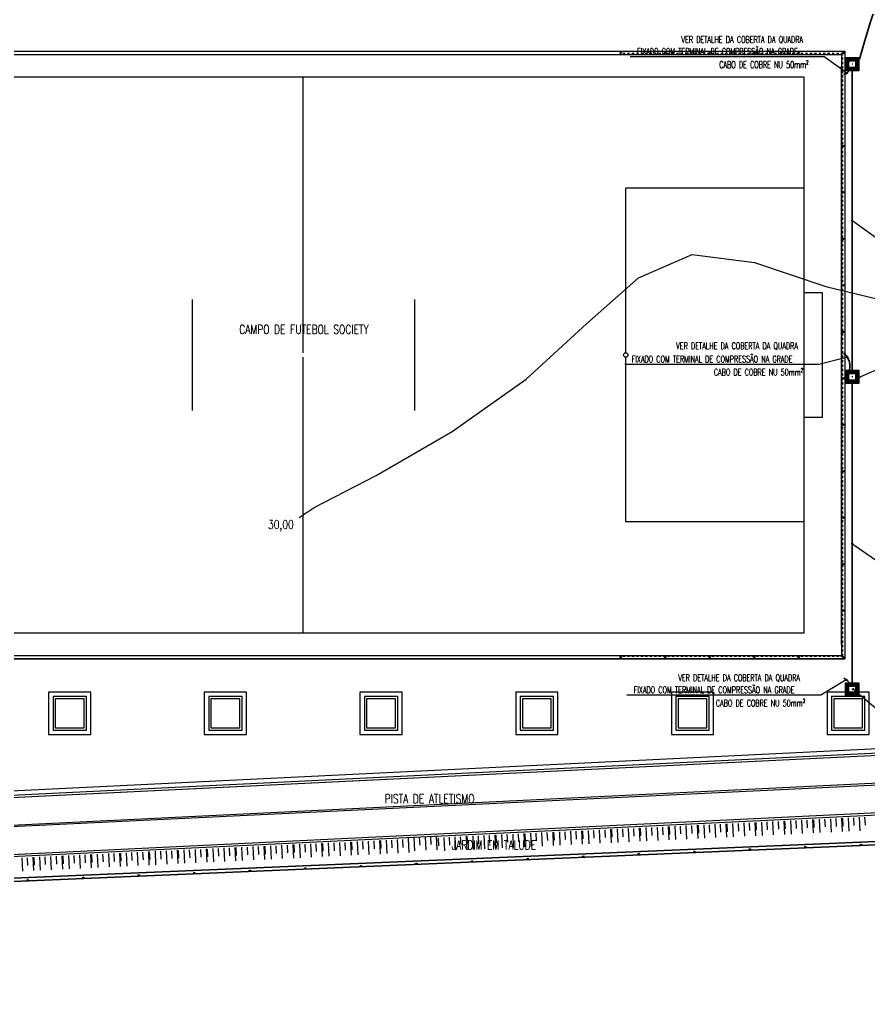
# Model space of a CAD drawing. Header units: inches. Extents: x 462047 to 462370, y 9198028 to 9198209.
# Drawn here: x 462176.77 to 462214.97, y 9198069.49 to 9198113.73 of the extents above; entities that cross this region are included whole.
import ezdxf
from ezdxf import colors
from ezdxf.entities.mleader import LeaderData, LeaderLine
from ezdxf.enums import TextEntityAlignment as Align
from ezdxf.math import Vec2, Vec3

# ---------------------------------------------------------------- set-up
doc = ezdxf.new("R2010")
doc.units = ezdxf.units.IN
doc.header["$MEASUREMENT"] = 0
for name, pattern in [('ARQ-MEPJ_BAS-PJ1-GERAL-R06$0$TT4', [0.1, 0.05, -0.05]), ('CONTINU', [0]), ('CONTINUO', [0]), ('HIDDEN', [9.525, 6.35, -3.175])]:
    doc.linetypes.add(name, pattern=pattern)
for name, color, linetype in [('I-ARQ', 8, 'Continuous'), ('I-CURVANIVEL', 55, 'CONTINU'), ('I-NORMO_ARQ', 8, 'Continuous')]:
    doc.layers.add(name, color=color, linetype=linetype)
for name, color, linetype, lineweight in [('I-CAIXAS', 3, 'Continuous', 30), ('I-ELET_PISO', 5, 'HIDDEN', 35), ('I-LIN_CHAMADA', 9, 'Continuous', 9), ('I-PONTO_ELE', 4, 'Continuous', 30), ('I-TEXTOS', 2, 'Continuous', 25)]:
    doc.layers.add(name, color=color, linetype=linetype, lineweight=lineweight)
doc.styles.add('ROMANS', font='romans.shx', dxfattribs={"width": 0.75, "height": 0.1})
doc.linetypes.add('ATERRAMENTO', pattern='A,0.6,-0.25,["+",Standard,S=0.3,R=0,X=-0.11,Y=-0.15],-0.25', length=1.1)

# ---------------------------------------------------------------- blocks, each defined once
blk = doc.blocks.new('30X30')
at = {"layer": 'I-CAIXAS', "lineweight": 0}
h = blk.add_hatch(dxfattribs=at)
h.set_pattern_fill('STEEL', color=9, scale=0.018, style=0)
h.set_pattern_definition([(45, (-539.57447, 88.759806), (-0.0404111525, 0.0404111525), []), (45, (-539.57447, 88.78838), (-0.0404111525, 0.0404111525), [])])
h.paths.add_polyline_path([(0.3, 0.3), (-0.3, 0.3), (-0.3, -0.3), (0.3, -0.3)])
h.paths.add_polyline_path([(0.15, -0.15), (-0.15, -0.15), (-0.15, 0.15), (0.15, 0.15)], flags=16)
at = {"layer": 'I-CAIXAS'}
for points in [[(-0.3, 0.3), (0.3, 0.3), (0.3, -0.3), (-0.3, -0.3)], [(-0.15, 0.15), (0.15, 0.15), (0.15, -0.15), (-0.15, -0.15)]]:
    blk.add_lwpolyline(points, close=True, dxfattribs=at)
blk = doc.blocks.new('_Dot')
at = {"color": 0, "linetype": 'ByBlock', "lineweight": -2}
blk.add_line((-0.5, 0), (-1, 0), dxfattribs=at)
at = {"color": 0, "linetype": 'ByBlock', "const_width": 0.5}
blk.add_lwpolyline([(-0.25, 0, 1), (0.25, 0, 1)], format="xyb", close=True, dxfattribs=at)
blk = doc.blocks.new('MARACANAÚ')
at = {"layer": 'I-ARQ'}
for p, q in [((543300.35, 9574042.499), (543293.893, 9574194.275)), ((543293.893, 9574194.275), (543300.35, 9574042.499)), ((543300.193, 9574042.67), (543293.749, 9574194.12)), ((543293.749, 9574194.12), (543300.193, 9574042.67)), ((543295.498, 9574064.796), (543290.68, 9574163.373)), ((543295.698, 9574064.806), (543290.88, 9574163.383)), ((543295.799, 9574064.81), (543290.974, 9574163.518)), ((543295.798, 9574064.81), (543290.979, 9574163.417)), ((543297.042, 9574064.968), (543292.224, 9574163.555)), ((543297.595, 9574054.337), (543292.331, 9574163.374)), ((543298.843, 9574054.4), (543293.58, 9574163.425)), ((543298.943, 9574054.404), (543293.68, 9574163.43)), ((543291.56, 9574132.228), (543289.66, 9574132.228)), ((543289.66, 9574132.228), (543289.66, 9574130.328)), ((543291.36, 9574132.028), (543289.86, 9574132.028)), ((543289.86, 9574132.028), (543289.86, 9574130.528)), ((543291.26, 9574131.928), (543289.96, 9574131.928)), ((543289.96, 9574131.928), (543289.96, 9574130.628)), ((543291.26, 9574130.628), (543291.26, 9574131.928)), ((543291.36, 9574130.528), (543291.36, 9574132.028)), ((543291.56, 9574130.328), (543291.56, 9574132.228)), ((543295.279, 9574132.018), (543295.63, 9574132.035)), ((543296.488, 9574131.877), (543296.548, 9574131.88)), ((543296.49, 9574131.827), (543296.488, 9574131.877)), ((543296.548, 9574131.88), (543296.55, 9574131.83)), ((543295.281, 9574131.775), (543295.883, 9574131.804)), ((543295.303, 9574131.519), (543295.654, 9574131.536)), ((543296.55, 9574131.83), (543296.49, 9574131.827)), ((543260.86, 9574082.428), (543260.86, 9574131.128)), ((543260.86, 9574131.128), (543288.16, 9574131.128)), ((543260.86, 9574131.128), (543288.16, 9574131.128)), ((543260.86, 9574082.428), (543260.86, 9574131.128)), ((543261.01, 9574082.578), (543261.01, 9574130.978)), ((543261.01, 9574130.978), (543288.01, 9574130.978)), ((543287.51, 9574130.978), (543261.51, 9574130.978)), ((543288.01, 9574082.578), (543288.01, 9574130.978)), ((543288.16, 9574082.428), (543288.16, 9574131.128)), ((543288.16, 9574131.128), (543288.16, 9574082.428)), ((543295.305, 9574131.276), (543295.907, 9574131.305)), ((543295.32, 9574130.976), (543295.921, 9574131.005)), ((543295.327, 9574131.019), (543295.678, 9574131.036)), ((543289.96, 9574130.628), (543291.26, 9574130.628)), ((543295.342, 9574130.72), (543295.693, 9574130.737)), ((543277.31, 9574130.128), (543271.71, 9574130.128)), ((543271.71, 9574130.128), (543271.71, 9574129.278)), ((543277.31, 9574130.128), (543277.31, 9574129.278)), ((543289.66, 9574130.328), (543291.56, 9574130.328)), ((543289.86, 9574130.528), (543291.36, 9574130.528)), ((543295.344, 9574130.477), (543295.945, 9574130.506)), ((543295.366, 9574130.22), (543295.717, 9574130.237)), ((543295.368, 9574129.977), (543295.969, 9574130.006)), ((543295.382, 9574129.678), (543295.984, 9574129.707)), ((543295.39, 9574129.721), (543295.741, 9574129.738)), ((543262.01, 9574084.278), (543262.01, 9574129.278)), ((543262.01, 9574129.278), (543287.01, 9574129.278)), ((543267.01, 9574129.278), (543267.01, 9574121.278)), ((543282.01, 9574129.278), (543282.01, 9574121.278)), ((543287.01, 9574129.278), (543287.01, 9574084.278)), ((543295.405, 9574129.421), (543295.755, 9574129.438)), ((543295.406, 9574129.178), (543296.008, 9574129.207)), ((543296.594, 9574129.379), (543296.654, 9574129.382)), ((543296.596, 9574129.329), (543296.594, 9574129.379)), ((543296.656, 9574129.332), (543296.596, 9574129.329)), ((543296.654, 9574129.382), (543296.656, 9574129.332)), ((543295.429, 9574128.922), (543295.779, 9574128.939)), ((543295.431, 9574128.679), (543296.032, 9574128.708)), ((543295.445, 9574128.379), (543296.047, 9574128.408)), ((543295.453, 9574128.422), (543295.804, 9574128.439)), ((543295.467, 9574128.123), (543295.818, 9574128.14)), ((543295.469, 9574127.88), (543296.071, 9574127.909)), ((543295.491, 9574127.623), (543295.842, 9574127.64)), ((543295.493, 9574127.38), (543296.095, 9574127.409)), ((543295.508, 9574127.081), (543296.109, 9574127.11)), ((543295.516, 9574127.124), (543295.866, 9574127.141)), ((543295.53, 9574126.824), (543295.881, 9574126.841)), ((543295.532, 9574126.581), (543296.133, 9574126.61)), ((543296.7, 9574126.882), (543296.76, 9574126.884)), ((543296.702, 9574126.832), (543296.7, 9574126.882)), ((543296.762, 9574126.834), (543296.702, 9574126.832)), ((543296.76, 9574126.884), (543296.762, 9574126.834)), ((543295.554, 9574126.325), (543295.905, 9574126.342)), ((543295.556, 9574126.082), (543296.157, 9574126.111)), ((543295.57, 9574125.782), (543296.172, 9574125.811)), ((543295.578, 9574125.826), (543295.929, 9574125.842)), ((543291.56, 9574125.228), (543289.66, 9574125.228)), ((543289.66, 9574125.228), (543289.66, 9574123.328)), ((543291.56, 9574123.328), (543291.56, 9574125.228)), ((543295.593, 9574125.526), (543295.943, 9574125.543)), ((543295.594, 9574125.283), (543296.196, 9574125.312)), ((543291.36, 9574125.028), (543289.86, 9574125.028)), ((543289.86, 9574125.028), (543289.86, 9574123.528)), ((543291.26, 9574124.928), (543289.96, 9574124.928)), ((543289.96, 9574124.928), (543289.96, 9574123.628)), ((543291.26, 9574123.628), (543291.26, 9574124.928)), ((543291.36, 9574123.528), (543291.36, 9574125.028)), ((543295.617, 9574125.026), (543295.967, 9574125.043)), ((543295.619, 9574124.783), (543296.22, 9574124.812)), ((543295.633, 9574124.484), (543296.235, 9574124.513)), ((543295.641, 9574124.527), (543295.992, 9574124.544)), ((543296.807, 9574124.384), (543296.867, 9574124.387)), ((543296.809, 9574124.334), (543296.807, 9574124.384)), ((543296.867, 9574124.387), (543296.869, 9574124.337)), ((543295.655, 9574124.227), (543296.006, 9574124.244)), ((543295.657, 9574123.984), (543296.259, 9574124.013)), ((543296.869, 9574124.337), (543296.809, 9574124.334)), ((543289.86, 9574123.528), (543291.36, 9574123.528)), ((543289.96, 9574123.628), (543291.26, 9574123.628)), ((543295.679, 9574123.728), (543296.03, 9574123.745)), ((543295.681, 9574123.485), (543296.283, 9574123.514)), ((543289.66, 9574123.328), (543291.56, 9574123.328)), ((543295.696, 9574123.185), (543296.297, 9574123.214)), ((543295.704, 9574123.229), (543296.054, 9574123.245)), ((543295.718, 9574122.929), (543296.069, 9574122.946)), ((543295.72, 9574122.686), (543296.321, 9574122.715)), ((543295.742, 9574122.429), (543296.093, 9574122.446)), ((543295.744, 9574122.186), (543296.346, 9574122.215)), ((543295.758, 9574121.887), (543296.36, 9574121.916)), ((543295.766, 9574121.93), (543296.117, 9574121.947)), ((543296.913, 9574121.886), (543296.973, 9574121.889)), ((543296.915, 9574121.836), (543296.913, 9574121.886)), ((543296.975, 9574121.839), (543296.915, 9574121.836)), ((543296.973, 9574121.889), (543296.975, 9574121.839)), ((543274.41, 9574121.278), (543267.01, 9574121.278)), ((543282.01, 9574121.278), (543274.61, 9574121.278)), ((543295.781, 9574121.63), (543296.131, 9574121.647)), ((543295.783, 9574121.387), (543296.384, 9574121.416)), ((543295.805, 9574121.131), (543296.156, 9574121.148)), ((543295.807, 9574120.888), (543296.408, 9574120.917)), ((543295.821, 9574120.588), (543296.423, 9574120.617)), ((543295.829, 9574120.632), (543296.18, 9574120.648)), ((543295.843, 9574120.332), (543296.194, 9574120.349)), ((543295.845, 9574120.089), (543296.447, 9574120.118)), ((543295.867, 9574119.832), (543296.218, 9574119.849)), ((543295.869, 9574119.589), (543296.471, 9574119.618)), ((543295.884, 9574119.29), (543296.485, 9574119.319)), ((543295.892, 9574119.333), (543296.242, 9574119.35)), ((543295.906, 9574119.033), (543296.257, 9574119.05)), ((543297.019, 9574119.388), (543297.079, 9574119.391)), ((543297.021, 9574119.339), (543297.019, 9574119.388)), ((543297.081, 9574119.341), (543297.021, 9574119.339)), ((543297.079, 9574119.391), (543297.081, 9574119.341)), ((543295.908, 9574118.79), (543296.509, 9574118.819)), ((543291.56, 9574118.228), (543289.66, 9574118.228)), ((543289.66, 9574118.228), (543289.66, 9574116.328)), ((543291.56, 9574116.328), (543291.56, 9574118.228)), ((543295.93, 9574118.534), (543296.281, 9574118.551)), ((543295.932, 9574118.291), (543296.534, 9574118.32)), ((543291.36, 9574118.028), (543289.86, 9574118.028)), ((543289.86, 9574118.028), (543289.86, 9574116.528)), ((543291.26, 9574117.928), (543289.96, 9574117.928)), ((543289.96, 9574117.928), (543289.96, 9574116.628)), ((543291.26, 9574116.628), (543291.26, 9574117.928)), ((543291.36, 9574116.528), (543291.36, 9574118.028)), ((543295.946, 9574117.991), (543296.548, 9574118.02)), ((543295.954, 9574118.035), (543296.305, 9574118.052)), ((543295.969, 9574117.735), (543296.319, 9574117.752)), ((543295.971, 9574117.492), (543296.572, 9574117.521)), ((543295.993, 9574117.236), (543296.344, 9574117.252)), ((543295.995, 9574116.992), (543296.596, 9574117.021)), ((543297.125, 9574116.891), (543297.185, 9574116.893)), ((543297.127, 9574116.841), (543297.125, 9574116.891)), ((543297.187, 9574116.843), (543297.127, 9574116.841)), ((543297.185, 9574116.893), (543297.187, 9574116.843)), ((543289.86, 9574116.528), (543291.36, 9574116.528)), ((543289.96, 9574116.628), (543291.26, 9574116.628)), ((543296.009, 9574116.693), (543296.611, 9574116.722)), ((543296.017, 9574116.736), (543296.368, 9574116.753)), ((543296.031, 9574116.436), (543296.382, 9574116.453)), ((543289.66, 9574116.328), (543291.56, 9574116.328)), ((543296.033, 9574116.193), (543296.635, 9574116.222)), ((543296.056, 9574115.937), (543296.406, 9574115.954)), ((543296.057, 9574115.694), (543296.659, 9574115.723)), ((543296.072, 9574115.394), (543296.673, 9574115.423)), ((543296.08, 9574115.438), (543296.43, 9574115.455)), ((543296.094, 9574115.138), (543296.445, 9574115.155)), ((543296.096, 9574114.895), (543296.697, 9574114.924)), ((543296.118, 9574114.639), (543296.469, 9574114.655)), ((543296.12, 9574114.395), (543296.722, 9574114.424)), ((543297.232, 9574114.393), (543297.292, 9574114.396)), ((543297.234, 9574114.343), (543297.232, 9574114.393)), ((543297.294, 9574114.346), (543297.234, 9574114.343)), ((543297.292, 9574114.396), (543297.294, 9574114.346)), ((543296.134, 9574114.096), (543296.736, 9574114.125)), ((543296.142, 9574114.139), (543296.493, 9574114.156)), ((543296.157, 9574113.839), (543296.507, 9574113.856)), ((543296.159, 9574113.596), (543296.76, 9574113.625)), ((543296.181, 9574113.34), (543296.532, 9574113.357)), ((543296.183, 9574113.097), (543296.784, 9574113.126)), ((543296.205, 9574112.841), (543296.556, 9574112.858)), ((543296.134, 9574112.752), (543296.736, 9574112.781)), ((543296.157, 9574112.495), (543296.507, 9574112.512)), ((543296.159, 9574112.252), (543296.76, 9574112.281)), ((543296.181, 9574111.996), (543296.532, 9574112.013)), ((543272.01, 9574111.778), (543277.01, 9574111.778)), ((543296.183, 9574111.753), (543296.784, 9574111.782)), ((543296.205, 9574111.497), (543296.556, 9574111.514)), ((543296.26, 9574111.499), (543296.861, 9574111.528)), ((543297.338, 9574111.895), (543297.398, 9574111.898)), ((543297.34, 9574111.845), (543297.338, 9574111.895)), ((543297.4, 9574111.848), (543297.34, 9574111.845)), ((543297.398, 9574111.898), (543297.4, 9574111.848)), ((543291.56, 9574111.228), (543289.66, 9574111.228)), ((543289.66, 9574111.228), (543289.66, 9574109.328)), ((543291.56, 9574109.328), (543291.56, 9574111.228)), ((543296.282, 9574111.242), (543296.633, 9574111.259)), ((543291.36, 9574111.028), (543289.86, 9574111.028)), ((543289.86, 9574111.028), (543289.86, 9574109.528)), ((543291.26, 9574110.928), (543289.96, 9574110.928)), ((543289.96, 9574110.928), (543289.96, 9574109.628)), ((543291.26, 9574109.628), (543291.26, 9574110.928)), ((543291.36, 9574109.528), (543291.36, 9574111.028)), ((543296.284, 9574110.999), (543296.886, 9574111.028)), ((543296.306, 9574110.743), (543296.657, 9574110.76)), ((543296.308, 9574110.5), (543296.91, 9574110.529)), ((543296.323, 9574110.2), (543296.924, 9574110.229)), ((543296.33, 9574110.244), (543296.681, 9574110.261)), ((543296.345, 9574109.944), (543296.696, 9574109.961)), ((543289.66, 9574109.328), (543291.56, 9574109.328)), ((543289.86, 9574109.528), (543291.36, 9574109.528)), ((543289.96, 9574109.628), (543291.26, 9574109.628)), ((543296.347, 9574109.701), (543296.948, 9574109.73)), ((543296.369, 9574109.445), (543296.72, 9574109.462)), ((543297.444, 9574109.398), (543297.504, 9574109.4)), ((543297.446, 9574109.348), (543297.444, 9574109.398)), ((543297.506, 9574109.35), (543297.446, 9574109.348)), ((543297.504, 9574109.4), (543297.506, 9574109.35)), ((543296.371, 9574109.201), (543296.972, 9574109.23)), ((543296.385, 9574108.902), (543296.987, 9574108.931)), ((543296.393, 9574108.945), (543296.744, 9574108.962)), ((543296.407, 9574108.646), (543296.758, 9574108.662)), ((543296.409, 9574108.402), (543297.011, 9574108.431)), ((543296.432, 9574108.146), (543296.782, 9574108.163)), ((543296.433, 9574107.903), (543297.035, 9574107.932)), ((543296.448, 9574107.603), (543297.049, 9574107.632)), ((543296.456, 9574107.647), (543296.806, 9574107.664)), ((543296.47, 9574107.347), (543296.821, 9574107.364)), ((543296.472, 9574107.104), (543297.074, 9574107.133)), ((543274.41, 9574106.778), (543262.01, 9574106.778)), ((543287.01, 9574106.778), (543274.61, 9574106.778)), ((543296.494, 9574106.848), (543296.845, 9574106.865)), ((543297.55, 9574106.9), (543297.61, 9574106.902)), ((543297.553, 9574106.85), (543297.55, 9574106.9)), ((543297.613, 9574106.852), (543297.553, 9574106.85)), ((543297.61, 9574106.902), (543297.613, 9574106.852)), ((543296.496, 9574106.604), (543297.098, 9574106.633)), ((543296.511, 9574106.305), (543297.112, 9574106.334)), ((543296.518, 9574106.348), (543296.869, 9574106.365)), ((543296.533, 9574106.049), (543296.884, 9574106.065)), ((543296.535, 9574105.805), (543297.136, 9574105.834)), ((543296.557, 9574105.549), (543296.908, 9574105.566)), ((543296.559, 9574105.306), (543297.16, 9574105.335)), ((543296.573, 9574105.006), (543297.175, 9574105.035)), ((543296.581, 9574105.05), (543296.932, 9574105.067)), ((543296.596, 9574104.75), (543296.946, 9574104.767)), ((543296.597, 9574104.507), (543297.199, 9574104.536)), ((543291.56, 9574104.228), (543289.66, 9574104.228)), ((543289.66, 9574104.228), (543289.66, 9574102.328)), ((543291.36, 9574104.028), (543289.86, 9574104.028)), ((543289.86, 9574104.028), (543289.86, 9574102.528)), ((543291.36, 9574102.528), (543291.36, 9574104.028)), ((543291.56, 9574102.328), (543291.56, 9574104.228)), ((543296.62, 9574104.251), (543296.97, 9574104.268)), ((543296.621, 9574104.007), (543297.223, 9574104.037)), ((543297.657, 9574104.402), (543297.717, 9574104.405)), ((543297.659, 9574104.352), (543297.657, 9574104.402)), ((543297.719, 9574104.355), (543297.659, 9574104.352)), ((543297.717, 9574104.405), (543297.719, 9574104.355)), ((543291.26, 9574103.928), (543289.96, 9574103.928)), ((543289.96, 9574103.928), (543289.96, 9574102.628)), ((543291.26, 9574102.628), (543291.26, 9574103.928)), ((543296.636, 9574103.708), (543297.237, 9574103.737)), ((543296.644, 9574103.751), (543296.994, 9574103.768)), ((543296.658, 9574103.452), (543297.009, 9574103.468)), ((543296.66, 9574103.208), (543297.262, 9574103.237)), ((543296.682, 9574102.952), (543297.033, 9574102.969)), ((543296.684, 9574102.709), (543297.286, 9574102.738)), ((543289.66, 9574102.328), (543291.56, 9574102.328)), ((543289.86, 9574102.528), (543291.36, 9574102.528)), ((543289.96, 9574102.628), (543291.26, 9574102.628)), ((543296.699, 9574102.409), (543297.3, 9574102.438)), ((543296.706, 9574102.453), (543297.057, 9574102.47)), ((543272.01, 9574101.778), (543277.01, 9574101.778)), ((543296.721, 9574102.153), (543297.072, 9574102.17)), ((543296.723, 9574101.91), (543297.324, 9574101.939)), ((543297.763, 9574101.904), (543297.823, 9574101.907)), ((543297.765, 9574101.854), (543297.763, 9574101.904)), ((543297.825, 9574101.857), (543297.765, 9574101.854)), ((543297.823, 9574101.907), (543297.825, 9574101.857)), ((543296.745, 9574101.654), (543297.096, 9574101.671)), ((543296.747, 9574101.41), (543297.348, 9574101.44)), ((543296.761, 9574101.111), (543297.363, 9574101.14)), ((543296.769, 9574101.154), (543297.12, 9574101.171)), ((543296.784, 9574100.855), (543297.134, 9574100.872)), ((543296.785, 9574100.611), (543297.387, 9574100.64)), ((543296.808, 9574100.355), (543297.158, 9574100.372)), ((543296.809, 9574100.112), (543297.411, 9574100.141)), ((543296.824, 9574099.812), (543297.426, 9574099.841)), ((543296.832, 9574099.856), (543297.182, 9574099.873)), ((543296.846, 9574099.556), (543297.197, 9574099.573)), ((543296.848, 9574099.313), (543297.45, 9574099.342)), ((543297.869, 9574099.407), (543297.929, 9574099.409)), ((543297.871, 9574099.357), (543297.869, 9574099.407)), ((543297.931, 9574099.359), (543297.871, 9574099.357)), ((543297.929, 9574099.409), (543297.931, 9574099.359)), ((543296.87, 9574099.057), (543297.221, 9574099.074)), ((543296.872, 9574098.814), (543297.474, 9574098.843)), ((543296.887, 9574098.514), (543297.488, 9574098.543)), ((543296.894, 9574098.557), (543297.245, 9574098.574)), ((543296.909, 9574098.258), (543297.26, 9574098.275)), ((543296.911, 9574098.014), (543297.512, 9574098.043)), ((543296.933, 9574097.758), (543297.284, 9574097.775)), ((543296.935, 9574097.515), (543297.536, 9574097.544)), ((543291.56, 9574097.228), (543289.66, 9574097.228)), ((543289.66, 9574097.228), (543289.66, 9574095.328)), ((543291.36, 9574097.028), (543289.86, 9574097.028)), ((543289.86, 9574097.028), (543289.86, 9574095.528)), ((543291.26, 9574096.928), (543289.96, 9574096.928)), ((543289.96, 9574096.928), (543289.96, 9574095.628)), ((543291.26, 9574095.628), (543291.26, 9574096.928)), ((543291.36, 9574095.528), (543291.36, 9574097.028)), ((543291.56, 9574095.328), (543291.56, 9574097.228)), ((543296.949, 9574097.215), (543297.551, 9574097.244)), ((543296.957, 9574097.259), (543297.308, 9574097.276)), ((543296.972, 9574096.959), (543297.322, 9574096.976)), ((543297.976, 9574096.909), (543298.035, 9574096.911)), ((543297.978, 9574096.859), (543297.976, 9574096.909)), ((543298.035, 9574096.911), (543298.038, 9574096.861)), ((543296.973, 9574096.716), (543297.575, 9574096.745)), ((543296.996, 9574096.46), (543297.346, 9574096.477)), ((543298.038, 9574096.861), (543297.978, 9574096.859)), ((543296.998, 9574096.217), (543297.599, 9574096.246)), ((543289.96, 9574095.628), (543291.26, 9574095.628)), ((543297.012, 9574095.917), (543297.614, 9574095.946)), ((543297.02, 9574095.96), (543297.371, 9574095.977)), ((543297.034, 9574095.661), (543297.385, 9574095.678)), ((543289.66, 9574095.328), (543291.56, 9574095.328)), ((543289.86, 9574095.528), (543291.36, 9574095.528)), ((543297.036, 9574095.417), (543297.638, 9574095.447)), ((543297.058, 9574095.161), (543297.409, 9574095.178)), ((543297.06, 9574094.918), (543297.662, 9574094.947)), ((543297.075, 9574094.618), (543297.676, 9574094.647)), ((543297.082, 9574094.662), (543297.433, 9574094.679)), ((543297.097, 9574094.362), (543297.448, 9574094.379)), ((543298.082, 9574094.411), (543298.142, 9574094.414)), ((543298.084, 9574094.361), (543298.082, 9574094.411)), ((543298.144, 9574094.364), (543298.084, 9574094.361)), ((543298.142, 9574094.414), (543298.144, 9574094.364)), ((543297.099, 9574094.119), (543297.7, 9574094.148))]:
    blk.add_line(p, q, dxfattribs=at)
at = {"layer": 'I-ARQ', "linetype": 'ARQ-MEPJ_BAS-PJ1-GERAL-R06$0$TT4'}
for p, q in [((543260.935, 9574131.022), (543288.085, 9574131.022)), ((543260.966, 9574131.053), (543260.966, 9574121.053)), ((543288.053, 9574131.053), (543288.053, 9574121.053))]:
    blk.add_line(p, q, dxfattribs=at)
at = {"layer": 'I-ARQ'}
for centre, radius in [((543260.935, 9574131.053), 0.0312), ((543260.935, 9574131.053), 0.0312), ((543265.112, 9574131.053), 0.0312), ((543267.2, 9574131.053), 0.0312), ((543269.289, 9574131.053), 0.0312), ((543271.377, 9574131.053), 0.0312), ((543273.465, 9574131.053), 0.0312), ((543275.554, 9574131.053), 0.0312), ((543277.642, 9574131.053), 0.0312), ((543279.731, 9574131.053), 0.0312), ((543281.819, 9574131.053), 0.0312), ((543283.908, 9574131.053), 0.0312), ((543285.996, 9574131.053), 0.0312), ((543288.085, 9574131.053), 0.0312), ((543260.935, 9574129.053), 0.0312), ((543288.085, 9574129.053), 0.0312), ((543260.935, 9574127.053), 0.0312), ((543288.085, 9574127.053), 0.0312), ((543260.935, 9574125.053), 0.0312), ((543288.085, 9574125.053), 0.0312), ((543260.935, 9574123.053), 0.0312), ((543288.085, 9574123.053), 0.0312), ((543274.51, 9574121.278), 0.1), ((543260.935, 9574121.053), 0.0312), ((543288.085, 9574121.053), 0.0312)]:
    blk.add_circle(centre, radius, dxfattribs=at)
at = {"layer": 'I-NORMO_ARQ', "style": 'ROMANS', "width": 0.75}
for s, p in [('JARDIM EM TALUDE', (543296.525, 9574115.347)), ('PISTA DE ATLETISMO', (543294.448, 9574112.456)), ('CAMPO DE FUTEBOL SOCIETY', (543273.36, 9574106.809))]:
    blk.add_text(s, height=0.4, rotation=90, dxfattribs=at).set_placement(p, align=Align.MIDDLE_CENTER)

msp = doc.modelspace()

# ---------------------------------------------------------------- linework, layer by layer
at = {"layer": 'I-CURVANIVEL', "linetype": 'CONTINUO', "elevation": 30, "flags": 128}
msp.add_lwpolyline([(462189.333, 9198091.36), (462190.002, 9198091.811), (462192.791, 9198093.254), (462196.21, 9198095.226), (462199.539, 9198097.572), (462202.253, 9198100.059), (462204.594, 9198102.138), (462206.998, 9198103.18), (462209.81, 9198102.82), (462213.013, 9198101.745), (462216.496, 9198100.906), (462220.201, 9198101.037), (462224.265, 9198102.015), (462228.877, 9198103.502), (462234.021, 9198105.277), (462238.871, 9198107.588), (462242.397, 9198110.801), (462243.886, 9198115.075), (462243.887, 9198119.738), (462243.266, 9198123.913), (462242.768, 9198126.932), (462242.646, 9198128.96), (462243.031, 9198130.376), (462243.982, 9198131.482), (462245.255, 9198132.294), (462246.533, 9198132.752), (462247.567, 9198132.822), (462248.381, 9198132.576), (462249.068, 9198132.113), (462249.687, 9198131.411), (462250.175, 9198129.982), (462250.437, 9198127.22), (462250.416, 9198122.837), (462250.216, 9198117.822), (462249.981, 9198113.483), (462249.848, 9198110.724), (462249.923, 9198108.835), (462250.305, 9198106.699), (462251.106, 9198103.573), (462252.492, 9198100.186), (462254.642, 9198097.641), (462257.65, 9198096.673), (462261.269, 9198096.563), (462265.17, 9198096.227), (462269.012, 9198094.837), (462272.407, 9198092.581), (462274.961, 9198089.903), (462276.444, 9198087.147), (462277.298, 9198084.251), (462278.135, 9198081.057), (462279.394, 9198077.532), (462280.835, 9198074.154), (462282.047, 9198071.532), (462282.722, 9198070.094), (462282.971, 9198069.564), (462283.007, 9198069.489)], dxfattribs=at)
at = {"layer": 'I-ELET_PISO'}
for p, q in [((462213.823, 9198111.279), (462213.87, 9198111.302)), ((462213.823, 9198111.279), (462213.877, 9198111.263)), ((462213.823, 9198098.749), (462213.857, 9198098.687)), ((462213.823, 9198098.748), (462213.888, 9198098.721)), ((462213.823, 9198084.129), (462213.857, 9198084.101)), ((462213.823, 9198084.129), (462213.867, 9198084.129))]:
    msp.add_line(p, q, dxfattribs=at)
at = {"layer": 'I-ELET_PISO', "linetype": 'ATERRAMENTO', "ltscale": 4}
for p, q in [((462214.196, 9198097.98), (462214.202, 9198111.431)), ((462214.193, 9198083.94), (462214.196, 9198097.38))]:
    msp.add_line(p, q, dxfattribs=at)
msp.add_arc((462253.951, 9198101.328), 40.832, 125.9695, 164.9094, dxfattribs=at)
at = {"layer": 'I-ELET_PISO'}
for centre, radius, start, end in [((462213.832, 9198111.487), 0.208, 267.5286, 344.4683), ((462213.33, 9198098.166), 0.764, 345.9196, 49.7494), ((462213.709, 9198083.762), 0.384, 27.5989, 72.6715)]:
    msp.add_arc(centre, radius, start, end, dxfattribs=at)
at = {"layer": 'I-PONTO_ELE'}
for points in [[(462214.183, 9198111.766), (462214.24, 9198111.766), (462214.183, 9198111.709), (462214.24, 9198111.709)], [(462214.176, 9198097.716), (462214.234, 9198097.716), (462214.176, 9198097.658), (462214.234, 9198097.658)], [(462214.174, 9198083.676), (462214.231, 9198083.676), (462214.174, 9198083.618), (462214.231, 9198083.618)]]:
    msp.add_solid(points, dxfattribs=at)

# ---------------------------------------------------------------- block references
at = {"layer": 'I-ARQ', "rotation": 270}
msp.add_blockref('MARACANAÚ', (-9111917.26, 9741373.173), dxfattribs=at)
at = {"layer": 'I-CAIXAS', "rotation": 90}
for p in [(462214.202, 9198111.731), (462214.196, 9198097.68), (462214.193, 9198083.64)]:
    msp.add_blockref('30X30', p, dxfattribs=at)

# ---------------------------------------------------------------- texts
at = {"layer": 'I-CURVANIVEL', "linetype": 'CONTINUO', "style": 'ROMANS', "width": 0.75}
msp.add_text('30,00', height=0.4, dxfattribs=at).set_placement((462188.513, 9198091.048), align=Align.MIDDLE_CENTER)
at = {"layer": 'I-TEXTOS', "color": 2, "style": 'ROMANS', "width": 0.7}
for s, p in [('VER DETALHE DA COBERTA DA QUADRA', (462206.52, 9198112.689)), ('FIXADO COM TERMINAL DE COMPRESSÃO NA GRADE', (462204.526, 9198112.151)), ('CABO DE COBRE NU 50mm²', (462208.222, 9198111.56)), ('VER DETALHE DA COBERTA DA QUADRA', (462206.285, 9198098.922)), ('FIXADO COM TERMINAL DE COMPRESSÃO NA GRADE', (462204.285, 9198098.331)), ('CABO DE COBRE NU 50mm²', (462207.98, 9198097.74)), ('VER DETALHE DA COBERTA DA QUADRA', (462206.38, 9198084.014)), ('FIXADO COM TERMINAL DE COMPRESSÃO NA GRADE', (462204.375, 9198083.465)), ('CABO DE COBRE NU 50mm²', (462208.071, 9198082.874))]:
    msp.add_text(s, height=0.3, dxfattribs=at).set_placement(p)

# ---------------------------------------------------------------- leaders
at = {"layer": 'I-LIN_CHAMADA'}
ml = msp.add_multileader_mtext('Standard', dxfattribs=at)
ml.set_content('', color=256)
ml.set_leader_properties()
ml.set_arrow_properties(name='DOT')
ml.build(insert=Vec2(0, 0))
ml.multileader.update_dxf_attribs({"arrow_head_size": 0.1})
ctx = ml.context
ctx.base_point, ctx.arrow_head_size, ctx.plane_origin = Vec3(462200.223, 9198112.064), 0.1, Vec3(462213.399, 9198111.673)
ctx.text_align_type = 2
notes = []
notes.append((ctx, [(0, (1, 1, 0), (462212.933, 9198112.064), (-1, 0), 8.71, [(0, [(462213.959, 9198111.33)], 0, [])])]))
ctx.mtext.insert, ctx.mtext.alignment, ctx.mtext.flow_direction = Vec3(462202.223, 9198114.064), 3, 5
ml = msp.add_multileader_mtext('Standard', dxfattribs=at)
ml.set_content('', color=256)
ml.set_leader_properties()
ml.set_arrow_properties(name='DOT')
ml.build(insert=Vec2(0, 0))
ml.multileader.update_dxf_attribs({"arrow_head_size": 0.1})
ctx = ml.context
ctx.base_point, ctx.arrow_head_size, ctx.plane_origin = Vec3(462218.715, 9198103.959), 0.1, Vec3(462214.199, 9198104.706)
notes.append((ctx, [(0, (1, 1, 0), (462215.248, 9198103.959), (1, 0), 3.467, [(0, [(462214.199, 9198104.706)], 0, [])])]))
ctx.mtext.insert, ctx.mtext.flow_direction = Vec3(462220.715, 9198105.959), 5
ml = msp.add_multileader_mtext('Standard', dxfattribs=at)
ml.set_content('', color=256)
ml.set_leader_properties()
ml.set_arrow_properties(name='DOT')
ml.build(insert=Vec2(0, 0))
ml.multileader.update_dxf_attribs({"arrow_head_size": 0.1})
ctx = ml.context
ctx.base_point, ctx.arrow_head_size, ctx.plane_origin = Vec3(462199.982, 9198098.244), 0.1, Vec3(462213.157, 9198097.853)
ctx.text_align_type = 2
notes.append((ctx, [(0, (1, 1, 0), (462212.692, 9198098.244), (-1, 0), 8.71, [(0, [(462213.984, 9198098.562)], 0, [])])]))
ctx.mtext.insert, ctx.mtext.alignment, ctx.mtext.flow_direction = Vec3(462201.982, 9198100.244), 3, 5
ml = msp.add_multileader_mtext('Standard', dxfattribs=at)
ml.set_content('', color=256)
ml.set_leader_properties()
ml.set_arrow_properties(name='DOT')
ml.build(insert=Vec2(0, 0))
ml.multileader.update_dxf_attribs({"arrow_head_size": 0.1})
ctx = ml.context
ctx.base_point, ctx.arrow_head_size, ctx.plane_origin = Vec3(462220.085, 9198097.976), 0.1, Vec3(462214.489, 9198097.658)
notes.append((ctx, [(0, (1, 1, 0), (462215.25, 9198097.976), (1, 0), 4.835, [(0, [(462214.497, 9198097.655)], 0, [])])]))
ctx.mtext.insert, ctx.mtext.flow_direction = Vec3(462222.085, 9198099.976), 5
ml = msp.add_multileader_mtext('Standard', dxfattribs=at)
ml.set_content('', color=256)
ml.set_leader_properties()
ml.set_arrow_properties(name='DOT')
ml.build(insert=Vec2(0, 0))
ml.multileader.update_dxf_attribs({"arrow_head_size": 0.1})
ctx = ml.context
ctx.base_point, ctx.arrow_head_size, ctx.plane_origin = Vec3(462218.714, 9198089.453), 0.1, Vec3(462214.198, 9198090.199)
notes.append((ctx, [(0, (1, 1, 0), (462215.247, 9198089.453), (1, 0), 3.467, [(0, [(462214.198, 9198090.199)], 0, [])])]))
ctx.mtext.insert, ctx.mtext.flow_direction = Vec3(462220.714, 9198091.453), 5
ml = msp.add_multileader_mtext('Standard', dxfattribs=at)
ml.set_content('', color=256)
ml.set_leader_properties()
ml.set_arrow_properties(name='DOT')
ml.build(insert=Vec2(0, 0))
ml.multileader.update_dxf_attribs({"arrow_head_size": 0.1})
ctx = ml.context
ctx.base_point, ctx.arrow_head_size, ctx.plane_origin = Vec3(462200.072, 9198083.378), 0.1, Vec3(462213.248, 9198082.987)
ctx.text_align_type = 2
notes.append((ctx, [(0, (1, 1, 0), (462212.782, 9198083.378), (-1, 0), 8.71, [(0, [(462213.94, 9198084.069)], 0, [])])]))
ctx.mtext.insert, ctx.mtext.alignment, ctx.mtext.flow_direction = Vec3(462202.072, 9198085.378), 3, 5
ml = msp.add_multileader_mtext('Standard', dxfattribs=at)
ml.set_content('', color=256)
ml.set_leader_properties()
ml.set_arrow_properties(name='DOT')
ml.build(insert=Vec2(0, 0))
ml.multileader.update_dxf_attribs({"arrow_head_size": 0.1})
ctx = ml.context
ctx.base_point, ctx.arrow_head_size, ctx.plane_origin = Vec3(462218.655, 9198082.73), 0.1, Vec3(462214.499, 9198083.634)
notes.append((ctx, [(0, (1, 1, 0), (462215.337, 9198082.73), (1, 0), 3.317, [(0, [(462214.249, 9198083.646)], 0, [])])]))
ctx.mtext.insert, ctx.mtext.flow_direction = Vec3(462220.655, 9198084.73), 5
for ctx, leaders in notes:
    for number, flags, end, landing, length, lines in leaders:
        leader = LeaderData()
        leader.index, (leader.has_last_leader_line, leader.has_dogleg_vector, leader.attachment_direction) = number, flags
        leader.last_leader_point, leader.dogleg_vector, leader.dogleg_length = Vec3(end), Vec3(landing), length
        for number, points, colour, breaks in lines:
            line = LeaderLine()
            line.index, line.vertices, line.color, line.breaks = number, Vec3.list(points), colors.encode_raw_color(colour), breaks
            leader.lines.append(line)
        ctx.leaders.append(leader)

doc.saveas('drawing.dxf')
